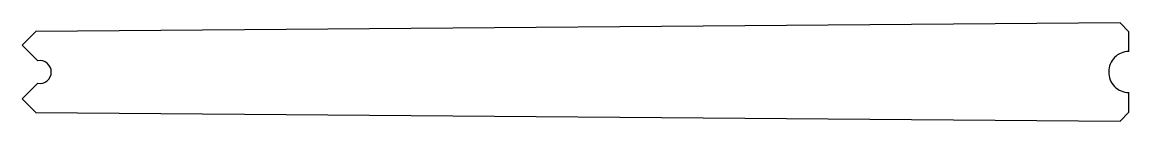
# Model space of a CAD drawing. Header units: inches. Extents: x 2 to 26.1, y 2 to 4.1.
import ezdxf

# ---------------------------------------------------------------- set-up
doc = ezdxf.new("R2010")
doc.units = ezdxf.units.IN
doc.header["$MEASUREMENT"] = 0
doc.layers.get('0').update_dxf_attribs({"linetype": 'CONTINUOUS'})

msp = doc.modelspace()

# ---------------------------------------------------------------- linework, layer by layer
for p, q in [((25.912, 4.136, 0.025), (2.298, 3.953, 0.025)), ((26.104, 3.945, 0.025), (25.912, 4.136, 0.025)), ((2.298, 3.953, 0.025), (2, 3.655, 0.025)), ((26.104, 3.513, 0.025), (26.104, 3.945, 0.025)), ((2, 3.655, 0.025), (2.341, 3.314, 0.025)), ((2.635, 3.068, 0.025), (2.635, 3.068, 0.025)), ((2.341, 2.822, 0.025), (2, 2.481, 0.025)), ((2, 2.481, 0.025), (2.298, 2.184, 0.025)), ((26.104, 2.192, 0.025), (26.104, 2.624, 0.025)), ((2.298, 2.184, 0.025), (25.912, 2, 0.025)), ((25.912, 2, 0.025), (26.104, 2.192, 0.025))]:
    msp.add_line(p, q)
for centre, radius, start, end in [((26.104, 3.075, 0.025), 0.438, 90, 180.5087), ((2.385, 3.068, 0.025), 0.25, 359.9744, 100.2278), ((2.385, 3.068, 0.025), 0.25, 259.7722, 0.0256), ((26.104, 3.061, 0.025), 0.438, 178.6222, 270)]:
    msp.add_arc(centre, radius, start, end)

doc.saveas('drawing.dxf')
